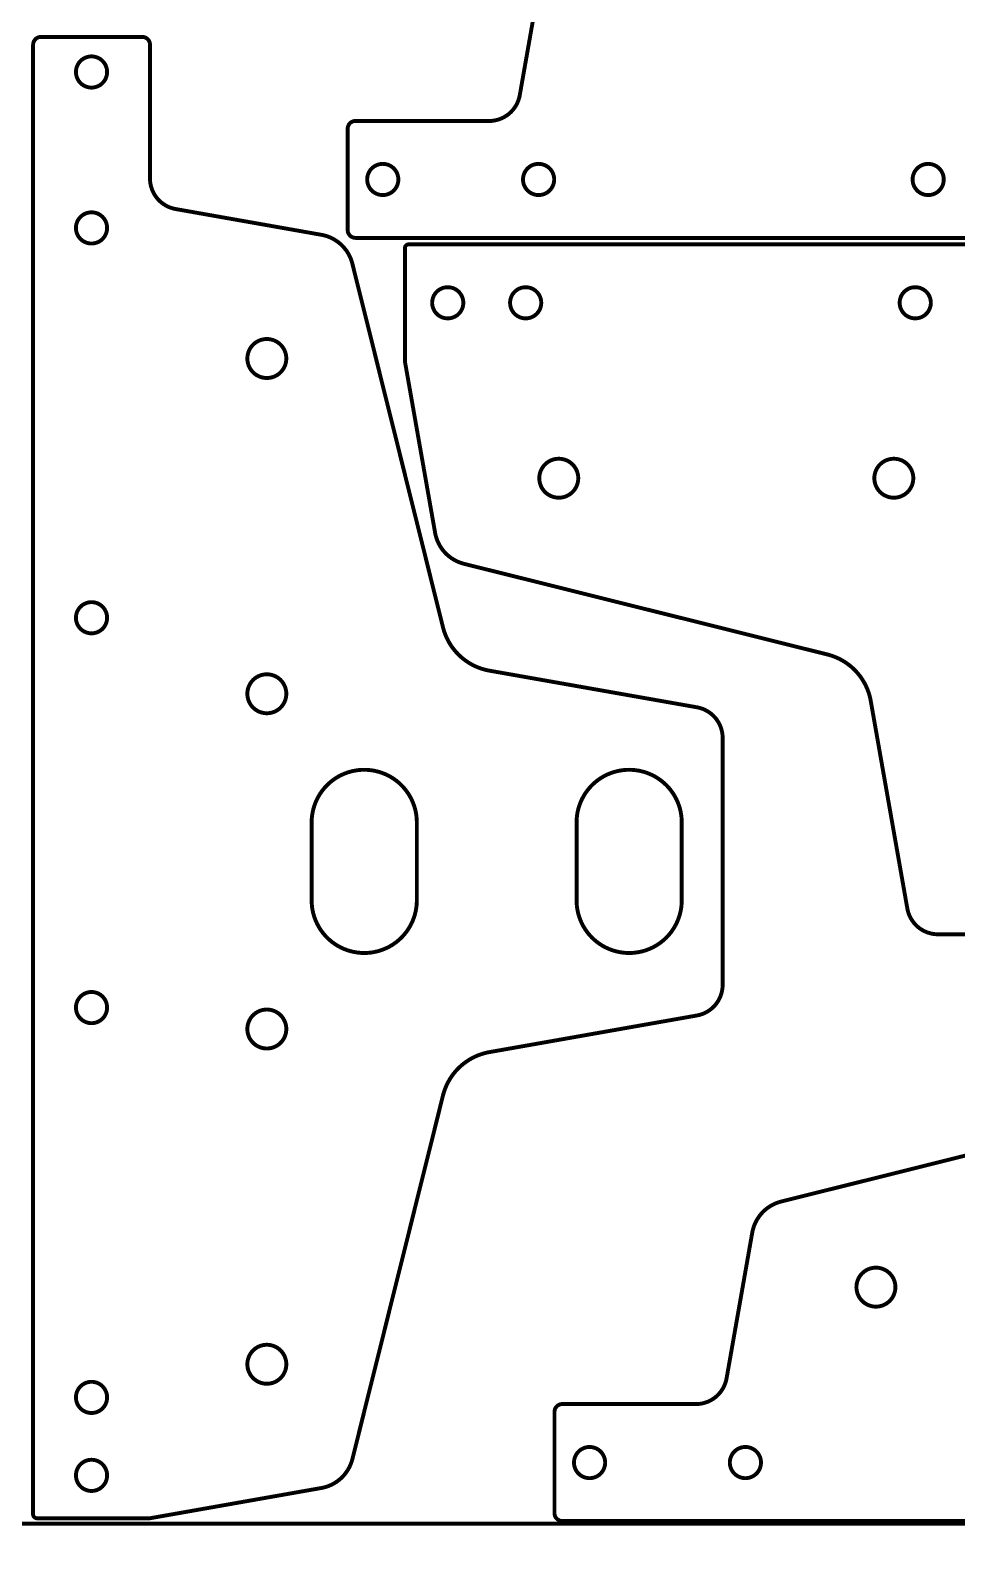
# Model space of a CAD drawing. Extents: x 0 to 1251, y 0 to 2501.
# Drawn here: x 442.6 to 680.4, y 744.2 to 1131.9 of the extents above; entities that cross this region are included whole.
import ezdxf

# ---------------------------------------------------------------- set-up
doc = ezdxf.new("R2010")
doc.units = 0
doc.layers.get('0').update_dxf_attribs({"linetype": 'CONTINUOUS'})

msp = doc.modelspace()

# ---------------------------------------------------------------- linework, layer by layer
at = {"color": 0, "const_width": 1}
for points in [[(526.061, 1078.68), (526.01, 1078.68), (525.857, 1078.69), (525.658, 1078.72), (525.467, 1078.77), (525.283, 1078.83), (525.108, 1078.92), (524.943, 1079.02), (524.79, 1079.13), (524.647, 1079.26), (524.518, 1079.41), (524.404, 1079.56), (524.303, 1079.73), (524.219, 1079.9), (524.151, 1080.08), (524.103, 1080.27), (524.072, 1080.47), (524.063, 1080.63), (524.063, 1080.68), (524.063, 1106.68), (524.063, 1106.73), (524.072, 1106.88), (524.101, 1107.07), (524.149, 1107.26), (524.214, 1107.44), (524.297, 1107.62), (524.399, 1107.79), (524.515, 1107.95), (524.614, 1108.06), (524.649, 1108.09), (524.683, 1108.13), (524.794, 1108.23), (524.953, 1108.34), (525.121, 1108.44), (525.297, 1108.52), (525.481, 1108.59), (525.671, 1108.64), (525.865, 1108.67), (526.014, 1108.68), (526.063, 1108.68), (560.347, 1108.66), (560.522, 1108.66), (561.049, 1108.69), (561.742, 1108.79), (562.421, 1108.94), (563.083, 1109.15), (563.726, 1109.41), (564.343, 1109.73), (564.933, 1110.11), (565.357, 1110.42), (565.49, 1110.53), (565.625, 1110.65), (566.008, 1111.01), (566.481, 1111.52), (566.904, 1112.08), (567.278, 1112.66), (567.599, 1113.28), (567.865, 1113.92), (568.076, 1114.59), (568.197, 1115.1), (568.228, 1115.27), (574.819, 1152.66)], [(896.304, 1152.66), (904.063, 1108.66), (904.063, 1079.66), (904.063, 1079.61), (904.043, 1079.47), (903.986, 1079.28), (903.894, 1079.11), (903.804, 1078.99), (903.769, 1078.95), (903.735, 1078.92), (903.617, 1078.83), (903.444, 1078.74), (903.258, 1078.68), (903.111, 1078.66), (903.063, 1078.66), (526.061, 1078.66)], [(443.322, 1128.23), (443.322, 1128.28), (443.333, 1128.44), (443.364, 1128.63), (443.412, 1128.83), (443.481, 1129.01), (443.564, 1129.18), (443.664, 1129.35), (443.779, 1129.5), (443.908, 1129.65), (444.051, 1129.77), (444.204, 1129.89), (444.369, 1129.99), (444.544, 1130.07), (444.728, 1130.14), (444.919, 1130.19), (445.118, 1130.22), (445.272, 1130.23), (445.322, 1130.23), (471.322, 1130.23), (471.372, 1130.23), (471.521, 1130.22), (471.715, 1130.19), (471.904, 1130.14), (472.089, 1130.08), (472.265, 1130), (472.432, 1129.89), (472.59, 1129.78), (472.703, 1129.68), (472.738, 1129.64), (472.772, 1129.61), (472.869, 1129.5), (472.988, 1129.34), (473.088, 1129.17), (473.171, 1129), (473.236, 1128.81), (473.283, 1128.62), (473.313, 1128.43), (473.322, 1128.28), (473.322, 1128.23), (473.308, 1093.95), (473.308, 1093.77), (473.339, 1093.24), (473.431, 1092.55), (473.582, 1091.87), (473.79, 1091.21), (474.056, 1090.57), (474.376, 1089.95), (474.751, 1089.36), (475.067, 1088.94), (475.179, 1088.8), (475.292, 1088.67), (475.654, 1088.28), (476.169, 1087.81), (476.722, 1087.39), (477.308, 1087.02), (477.925, 1086.69), (478.567, 1086.43), (479.233, 1086.22), (479.747, 1086.1), (479.919, 1086.07), (517.301, 1079.47), (517.479, 1079.44), (518.008, 1079.32), (518.7, 1079.12), (519.374, 1078.87), (520.026, 1078.57), (520.657, 1078.23), (521.261, 1077.84), (521.838, 1077.41), (522.253, 1077.06), (522.385, 1076.94), (522.517, 1076.82), (522.894, 1076.43), (523.365, 1075.88), (523.794, 1075.31), (524.181, 1074.7), (524.522, 1074.07), (524.818, 1073.42), (525.067, 1072.74), (525.224, 1072.22), (525.268, 1072.04), (548.518, 978.793), (548.55, 978.661), (548.658, 978.269), (548.818, 977.751), (548.996, 977.24), (549.192, 976.738), (549.404, 976.242), (549.635, 975.756), (549.883, 975.278), (550.147, 974.81), (550.429, 974.35), (550.726, 973.901), (551.04, 973.464), (551.371, 973.038), (551.715, 972.622), (552.076, 972.219), (552.451, 971.829), (552.743, 971.544), (552.842, 971.451), (552.942, 971.36), (553.246, 971.089), (553.661, 970.742), (554.089, 970.41), (554.526, 970.094), (554.975, 969.796), (555.433, 969.512), (555.901, 969.247), (556.379, 968.999), (556.865, 968.767), (557.358, 968.553), (557.861, 968.357), (558.369, 968.178), (558.885, 968.018), (559.407, 967.876), (559.935, 967.754), (560.333, 967.674), (560.468, 967.65), (613.696, 958.264), (613.868, 958.233), (614.382, 958.113), (615.047, 957.901), (615.69, 957.635), (616.307, 957.314), (616.892, 956.942), (617.444, 956.518), (617.96, 956.046), (618.322, 955.663), (618.435, 955.528), (618.547, 955.394), (618.863, 954.971), (619.238, 954.382), (619.558, 953.764), (619.824, 953.122), (620.033, 952.46), (620.183, 951.781), (620.275, 951.087), (620.307, 950.561), (620.307, 950.386), (620.307, 887.076), (620.307, 886.901), (620.275, 886.375), (620.183, 885.682), (620.033, 885.003), (619.824, 884.34), (619.558, 883.699), (619.238, 883.081), (618.863, 882.492), (618.547, 882.068), (618.435, 881.933), (618.322, 881.8), (617.96, 881.417), (617.444, 880.944), (616.892, 880.521), (616.307, 880.149), (615.69, 879.826), (615.047, 879.561), (614.382, 879.35), (613.868, 879.228), (613.696, 879.197), (560.468, 869.813), (560.333, 869.789), (559.935, 869.708), (559.407, 869.585), (558.885, 869.444), (558.369, 869.283), (557.861, 869.106), (557.358, 868.91), (556.865, 868.696), (556.379, 868.464), (555.901, 868.215), (555.433, 867.95), (554.975, 867.667), (554.526, 867.368), (554.089, 867.053), (553.661, 866.721), (553.246, 866.374), (552.942, 866.103), (552.842, 866.01), (552.743, 865.918), (552.451, 865.633), (552.076, 865.243), (551.715, 864.84), (551.371, 864.425), (551.04, 863.999), (550.726, 863.56), (550.429, 863.111), (550.147, 862.653), (549.883, 862.185), (549.635, 861.707), (549.404, 861.219), (549.192, 860.725), (548.996, 860.222), (548.818, 859.711), (548.658, 859.193), (548.55, 858.8), (548.518, 858.669), (525.268, 765.417), (525.224, 765.242), (525.067, 764.722), (524.818, 764.047), (524.522, 763.392), (524.181, 762.761), (523.794, 762.157), (523.365, 761.581), (522.894, 761.035), (522.517, 760.646), (522.385, 760.524), (522.253, 760.4), (521.838, 760.05), (521.261, 759.618), (520.657, 759.231), (520.026, 758.887), (519.374, 758.59), (518.7, 758.34), (518.008, 758.14), (517.479, 758.019), (517.301, 757.989), (473.307, 750.231), (444.307, 750.231), (444.257, 750.231), (444.11, 750.25), (443.924, 750.307), (443.751, 750.399), (443.633, 750.489), (443.599, 750.524), (443.565, 750.558), (443.475, 750.676), (443.382, 750.849), (443.326, 751.035), (443.307, 751.182), (443.307, 751.231), (443.307, 1128.23)], [(738.896, 900.025), (675.586, 900.025), (675.411, 900.025), (674.885, 900.056), (674.192, 900.147), (673.512, 900.299), (672.85, 900.508), (672.208, 900.774), (671.592, 901.094), (671.001, 901.469), (670.579, 901.785), (670.444, 901.897), (670.31, 902.01), (669.926, 902.372), (669.454, 902.887), (669.032, 903.439), (668.658, 904.025), (668.338, 904.642), (668.071, 905.285), (667.86, 905.95), (667.739, 906.464), (667.708, 906.636), (658.322, 959.864), (658.299, 959.999), (658.218, 960.397), (658.096, 960.925), (657.954, 961.447), (657.794, 961.962), (657.615, 962.471), (657.419, 962.972), (657.206, 963.467), (656.975, 963.953), (656.725, 964.431), (656.46, 964.899), (656.178, 965.357), (655.878, 965.806), (655.563, 966.243), (655.231, 966.671), (654.883, 967.086), (654.614, 967.39), (654.521, 967.49), (654.428, 967.589), (654.143, 967.881), (653.753, 968.256), (653.35, 968.617), (652.935, 968.961), (652.508, 969.292), (652.071, 969.606), (651.622, 969.903), (651.164, 970.185), (650.694, 970.449), (650.217, 970.697), (649.731, 970.928), (649.235, 971.14), (648.732, 971.336), (648.221, 971.514), (647.704, 971.674), (647.311, 971.782), (647.179, 971.814), (553.928, 995.064), (553.753, 995.108), (553.233, 995.264), (552.557, 995.514), (551.903, 995.81), (551.271, 996.151), (550.667, 996.538), (550.09, 996.967), (549.546, 997.436), (549.157, 997.815), (549.033, 997.947), (548.91, 998.079), (548.56, 998.493), (548.128, 999.071), (547.74, 999.675), (547.397, 1000.31), (547.1, 1000.96), (546.851, 1001.63), (546.65, 1002.32), (546.531, 1002.85), (546.499, 1003.03), (538.742, 1047.02), (538.742, 1076.02), (538.742, 1076.07), (538.761, 1076.22), (538.818, 1076.41), (538.91, 1076.58), (539, 1076.7), (539.035, 1076.73), (539.069, 1076.77), (539.186, 1076.86), (539.358, 1076.95), (539.546, 1077.01), (539.692, 1077.02), (539.742, 1077.02), (916.742, 1077.02)], [(728.585, 854.724), (635.333, 831.474), (635.158, 831.431), (634.639, 831.274), (633.963, 831.025), (633.308, 830.729), (632.678, 830.387), (632.072, 830.001), (631.496, 829.572), (630.951, 829.101), (630.563, 828.722), (630.439, 828.59), (630.315, 828.458), (629.965, 828.044), (629.535, 827.468), (629.146, 826.863), (628.803, 826.233), (628.507, 825.579), (628.257, 824.906), (628.056, 824.214), (627.936, 823.685), (627.904, 823.507), (621.314, 786.126), (621.283, 785.953), (621.161, 785.44), (620.95, 784.774), (620.683, 784.131), (620.363, 783.514), (619.989, 782.928), (619.565, 782.376), (619.094, 781.861), (618.71, 781.499), (618.576, 781.386), (618.442, 781.272), (618.018, 780.958), (617.428, 780.583), (616.811, 780.262), (616.168, 779.997), (615.506, 779.787), (614.826, 779.637), (614.133, 779.546), (613.607, 779.515), (613.432, 779.515), (579.149, 779.529), (579.099, 779.529), (578.95, 779.519), (578.756, 779.49), (578.567, 779.443), (578.382, 779.376), (578.206, 779.293), (578.037, 779.193), (577.881, 779.076), (577.768, 778.978), (577.733, 778.943), (577.699, 778.908), (577.6, 778.797), (577.483, 778.639), (577.383, 778.471), (577.3, 778.294), (577.233, 778.111), (577.186, 777.921), (577.157, 777.726), (577.147, 777.578), (577.147, 777.529), (577.147, 751.529), (577.147, 751.478), (577.157, 751.325), (577.188, 751.126), (577.238, 750.935), (577.304, 750.75), (577.389, 750.576), (577.489, 750.411), (577.604, 750.257), (577.732, 750.115), (577.875, 749.986), (578.029, 749.871), (578.193, 749.771), (578.368, 749.686), (578.551, 749.619), (578.743, 749.569), (578.942, 749.539), (579.096, 749.529), (579.146, 749.529)], [(314.651, 718.829), (314.651, 747.829), (314.651, 747.879), (314.669, 748.026), (314.726, 748.213), (314.818, 748.385), (314.908, 748.503), (314.943, 748.537), (314.978, 748.572), (315.096, 748.662), (315.268, 748.754), (315.454, 748.81), (315.601, 748.829), (315.651, 748.829), (692.651, 748.829)], [(956.147, 749.512), (579.146, 749.512)]]:
    msp.add_lwpolyline(points, dxfattribs=at)
for points in [[(462.307, 1121.23), (462.307, 1121.13), (462.286, 1120.82), (462.225, 1120.43), (462.126, 1120.04), (461.992, 1119.67), (461.824, 1119.32), (461.624, 1118.99), (461.393, 1118.69), (461.135, 1118.4), (460.851, 1118.14), (460.543, 1117.91), (460.213, 1117.71), (459.864, 1117.55), (459.496, 1117.41), (459.113, 1117.31), (458.715, 1117.25), (458.408, 1117.23), (458.307, 1117.23), (458.204, 1117.23), (457.897, 1117.25), (457.5, 1117.31), (457.117, 1117.41), (456.75, 1117.55), (456.4, 1117.71), (456.069, 1117.91), (455.762, 1118.14), (455.478, 1118.4), (455.219, 1118.69), (454.989, 1118.99), (454.789, 1119.32), (454.621, 1119.67), (454.486, 1120.04), (454.388, 1120.43), (454.326, 1120.82), (454.307, 1121.13), (454.307, 1121.23), (454.307, 1121.33), (454.326, 1121.64), (454.388, 1122.04), (454.486, 1122.42), (454.621, 1122.79), (454.789, 1123.14), (454.989, 1123.47), (455.219, 1123.77), (455.478, 1124.06), (455.762, 1124.32), (456.069, 1124.55), (456.4, 1124.75), (456.75, 1124.92), (457.117, 1125.05), (457.5, 1125.15), (457.897, 1125.21), (458.204, 1125.23), (458.307, 1125.23), (458.408, 1125.23), (458.715, 1125.21), (459.113, 1125.15), (459.496, 1125.05), (459.864, 1124.92), (460.213, 1124.75), (460.543, 1124.55), (460.851, 1124.32), (461.135, 1124.06), (461.393, 1123.77), (461.624, 1123.47), (461.824, 1123.14), (461.992, 1122.79), (462.126, 1122.42), (462.225, 1122.04), (462.286, 1121.64), (462.307, 1121.33), (462.307, 1121.23)], [(537.063, 1093.66), (537.063, 1093.56), (537.042, 1093.25), (536.981, 1092.86), (536.882, 1092.47), (536.747, 1092.1), (536.579, 1091.75), (536.379, 1091.43), (536.149, 1091.12), (535.89, 1090.83), (535.607, 1090.57), (535.299, 1090.34), (534.969, 1090.14), (534.619, 1089.98), (534.251, 1089.84), (533.868, 1089.74), (533.471, 1089.68), (533.164, 1089.66), (533.063, 1089.66), (532.96, 1089.66), (532.653, 1089.68), (532.256, 1089.74), (531.872, 1089.84), (531.506, 1089.98), (531.156, 1090.14), (530.826, 1090.34), (530.518, 1090.57), (530.233, 1090.83), (529.975, 1091.12), (529.746, 1091.43), (529.544, 1091.75), (529.376, 1092.1), (529.242, 1092.47), (529.143, 1092.86), (529.083, 1093.25), (529.063, 1093.56), (529.063, 1093.66), (529.063, 1093.76), (529.083, 1094.07), (529.143, 1094.47), (529.242, 1094.85), (529.376, 1095.22), (529.544, 1095.57), (529.746, 1095.9), (529.975, 1096.21), (530.233, 1096.49), (530.518, 1096.75), (530.826, 1096.98), (531.156, 1097.18), (531.506, 1097.35), (531.872, 1097.48), (532.256, 1097.58), (532.653, 1097.64), (532.96, 1097.66), (533.063, 1097.66), (533.164, 1097.66), (533.471, 1097.64), (533.868, 1097.58), (534.251, 1097.48), (534.619, 1097.35), (534.969, 1097.18), (535.299, 1096.98), (535.607, 1096.75), (535.89, 1096.49), (536.149, 1096.21), (536.379, 1095.9), (536.579, 1095.57), (536.747, 1095.22), (536.882, 1094.85), (536.981, 1094.47), (537.042, 1094.07), (537.063, 1093.76), (537.063, 1093.66)], [(577.063, 1093.66), (577.063, 1093.56), (577.042, 1093.25), (576.981, 1092.86), (576.882, 1092.47), (576.747, 1092.1), (576.579, 1091.75), (576.379, 1091.43), (576.149, 1091.12), (575.89, 1090.83), (575.607, 1090.57), (575.299, 1090.34), (574.969, 1090.14), (574.619, 1089.98), (574.251, 1089.84), (573.868, 1089.74), (573.471, 1089.68), (573.164, 1089.66), (573.063, 1089.66), (572.96, 1089.66), (572.653, 1089.68), (572.256, 1089.74), (571.872, 1089.84), (571.506, 1089.98), (571.156, 1090.14), (570.826, 1090.34), (570.518, 1090.57), (570.233, 1090.83), (569.975, 1091.12), (569.746, 1091.43), (569.544, 1091.75), (569.376, 1092.1), (569.242, 1092.47), (569.143, 1092.86), (569.083, 1093.25), (569.063, 1093.56), (569.063, 1093.66), (569.063, 1093.76), (569.083, 1094.07), (569.143, 1094.47), (569.242, 1094.85), (569.376, 1095.22), (569.544, 1095.57), (569.746, 1095.9), (569.975, 1096.21), (570.233, 1096.49), (570.518, 1096.75), (570.826, 1096.98), (571.156, 1097.18), (571.506, 1097.35), (571.872, 1097.48), (572.256, 1097.58), (572.653, 1097.64), (572.96, 1097.66), (573.063, 1097.66), (573.164, 1097.66), (573.471, 1097.64), (573.868, 1097.58), (574.251, 1097.48), (574.619, 1097.35), (574.969, 1097.18), (575.299, 1096.98), (575.607, 1096.75), (575.89, 1096.49), (576.149, 1096.21), (576.379, 1095.9), (576.579, 1095.57), (576.747, 1095.22), (576.882, 1094.85), (576.981, 1094.47), (577.042, 1094.07), (577.063, 1093.76), (577.063, 1093.66)], [(677.063, 1093.66), (677.063, 1093.56), (677.042, 1093.25), (676.981, 1092.86), (676.882, 1092.47), (676.747, 1092.1), (676.579, 1091.75), (676.379, 1091.43), (676.149, 1091.12), (675.89, 1090.83), (675.607, 1090.57), (675.299, 1090.34), (674.969, 1090.14), (674.619, 1089.98), (674.251, 1089.84), (673.868, 1089.74), (673.471, 1089.68), (673.164, 1089.66), (673.063, 1089.66), (672.96, 1089.66), (672.653, 1089.68), (672.256, 1089.74), (671.872, 1089.84), (671.506, 1089.98), (671.156, 1090.14), (670.826, 1090.34), (670.518, 1090.57), (670.233, 1090.83), (669.975, 1091.12), (669.746, 1091.43), (669.544, 1091.75), (669.376, 1092.1), (669.242, 1092.47), (669.143, 1092.86), (669.083, 1093.25), (669.063, 1093.56), (669.063, 1093.66), (669.063, 1093.76), (669.083, 1094.07), (669.143, 1094.47), (669.242, 1094.85), (669.376, 1095.22), (669.544, 1095.57), (669.746, 1095.9), (669.975, 1096.21), (670.233, 1096.49), (670.518, 1096.75), (670.826, 1096.98), (671.156, 1097.18), (671.506, 1097.35), (671.872, 1097.48), (672.256, 1097.58), (672.653, 1097.64), (672.96, 1097.66), (673.063, 1097.66), (673.164, 1097.66), (673.471, 1097.64), (673.868, 1097.58), (674.251, 1097.48), (674.619, 1097.35), (674.969, 1097.18), (675.299, 1096.98), (675.607, 1096.75), (675.89, 1096.49), (676.149, 1096.21), (676.379, 1095.9), (676.579, 1095.57), (676.747, 1095.22), (676.882, 1094.85), (676.981, 1094.47), (677.042, 1094.07), (677.063, 1093.76), (677.063, 1093.66)], [(462.307, 1081.23), (462.307, 1081.13), (462.286, 1080.82), (462.225, 1080.43), (462.126, 1080.04), (461.992, 1079.67), (461.824, 1079.32), (461.624, 1078.99), (461.393, 1078.69), (461.135, 1078.4), (460.851, 1078.14), (460.543, 1077.91), (460.213, 1077.71), (459.864, 1077.55), (459.496, 1077.41), (459.113, 1077.31), (458.715, 1077.25), (458.408, 1077.23), (458.307, 1077.23), (458.204, 1077.23), (457.897, 1077.25), (457.5, 1077.31), (457.117, 1077.41), (456.75, 1077.55), (456.4, 1077.71), (456.069, 1077.91), (455.762, 1078.14), (455.478, 1078.4), (455.219, 1078.69), (454.989, 1078.99), (454.789, 1079.32), (454.621, 1079.67), (454.486, 1080.04), (454.388, 1080.43), (454.326, 1080.82), (454.307, 1081.13), (454.307, 1081.23), (454.307, 1081.33), (454.326, 1081.64), (454.388, 1082.04), (454.486, 1082.42), (454.621, 1082.79), (454.789, 1083.14), (454.989, 1083.47), (455.219, 1083.77), (455.478, 1084.06), (455.762, 1084.32), (456.069, 1084.55), (456.4, 1084.75), (456.75, 1084.92), (457.117, 1085.05), (457.5, 1085.15), (457.897, 1085.21), (458.204, 1085.23), (458.307, 1085.23), (458.408, 1085.23), (458.715, 1085.21), (459.113, 1085.15), (459.496, 1085.05), (459.864, 1084.92), (460.213, 1084.75), (460.543, 1084.55), (460.851, 1084.32), (461.135, 1084.06), (461.393, 1083.77), (461.624, 1083.47), (461.824, 1083.14), (461.992, 1082.79), (462.126, 1082.42), (462.225, 1082.04), (462.286, 1081.64), (462.307, 1081.33), (462.307, 1081.23)], [(553.742, 1062.02), (553.742, 1061.92), (553.721, 1061.62), (553.66, 1061.22), (553.561, 1060.84), (553.426, 1060.47), (553.258, 1060.12), (553.058, 1059.79), (552.828, 1059.48), (552.569, 1059.2), (552.286, 1058.94), (551.978, 1058.71), (551.649, 1058.51), (551.299, 1058.34), (550.931, 1058.21), (550.547, 1058.11), (550.15, 1058.05), (549.843, 1058.02), (549.742, 1058.02), (549.639, 1058.02), (549.332, 1058.05), (548.935, 1058.11), (548.551, 1058.21), (548.185, 1058.34), (547.835, 1058.51), (547.506, 1058.71), (547.197, 1058.94), (546.912, 1059.2), (546.654, 1059.48), (546.425, 1059.79), (546.224, 1060.12), (546.056, 1060.47), (545.921, 1060.84), (545.822, 1061.22), (545.762, 1061.62), (545.742, 1061.92), (545.742, 1062.02), (545.742, 1062.13), (545.762, 1062.43), (545.822, 1062.83), (545.921, 1063.22), (546.056, 1063.58), (546.224, 1063.93), (546.425, 1064.26), (546.654, 1064.57), (546.912, 1064.85), (547.197, 1065.11), (547.506, 1065.34), (547.835, 1065.54), (548.185, 1065.71), (548.551, 1065.85), (548.935, 1065.94), (549.332, 1066), (549.639, 1066.02), (549.742, 1066.02), (549.843, 1066.02), (550.15, 1066), (550.547, 1065.94), (550.931, 1065.85), (551.299, 1065.71), (551.649, 1065.54), (551.978, 1065.34), (552.286, 1065.11), (552.569, 1064.85), (552.828, 1064.57), (553.058, 1064.26), (553.258, 1063.93), (553.426, 1063.58), (553.561, 1063.22), (553.66, 1062.83), (553.721, 1062.43), (553.742, 1062.13), (553.742, 1062.02)], [(573.742, 1062.02), (573.742, 1061.92), (573.721, 1061.62), (573.66, 1061.22), (573.561, 1060.84), (573.426, 1060.47), (573.258, 1060.12), (573.058, 1059.79), (572.828, 1059.48), (572.569, 1059.2), (572.286, 1058.94), (571.978, 1058.71), (571.649, 1058.51), (571.299, 1058.34), (570.931, 1058.21), (570.547, 1058.11), (570.15, 1058.05), (569.843, 1058.02), (569.742, 1058.02), (569.639, 1058.02), (569.332, 1058.05), (568.935, 1058.11), (568.551, 1058.21), (568.185, 1058.34), (567.835, 1058.51), (567.506, 1058.71), (567.197, 1058.94), (566.912, 1059.2), (566.654, 1059.48), (566.425, 1059.79), (566.224, 1060.12), (566.056, 1060.47), (565.921, 1060.84), (565.822, 1061.22), (565.762, 1061.62), (565.742, 1061.92), (565.742, 1062.02), (565.742, 1062.13), (565.762, 1062.43), (565.822, 1062.83), (565.921, 1063.22), (566.056, 1063.58), (566.224, 1063.93), (566.425, 1064.26), (566.654, 1064.57), (566.912, 1064.85), (567.197, 1065.11), (567.506, 1065.34), (567.835, 1065.54), (568.185, 1065.71), (568.551, 1065.85), (568.935, 1065.94), (569.332, 1066), (569.639, 1066.02), (569.742, 1066.02), (569.843, 1066.02), (570.15, 1066), (570.547, 1065.94), (570.931, 1065.85), (571.299, 1065.71), (571.649, 1065.54), (571.978, 1065.34), (572.286, 1065.11), (572.569, 1064.85), (572.828, 1064.57), (573.058, 1064.26), (573.258, 1063.93), (573.426, 1063.58), (573.561, 1063.22), (573.66, 1062.83), (573.721, 1062.43), (573.742, 1062.13), (573.742, 1062.02)], [(673.742, 1062.02), (673.742, 1061.92), (673.721, 1061.62), (673.66, 1061.22), (673.561, 1060.84), (673.426, 1060.47), (673.258, 1060.12), (673.058, 1059.79), (672.828, 1059.48), (672.569, 1059.2), (672.286, 1058.94), (671.978, 1058.71), (671.649, 1058.51), (671.299, 1058.34), (670.931, 1058.21), (670.547, 1058.11), (670.15, 1058.05), (669.843, 1058.02), (669.742, 1058.02), (669.639, 1058.02), (669.332, 1058.05), (668.935, 1058.11), (668.551, 1058.21), (668.185, 1058.34), (667.835, 1058.51), (667.506, 1058.71), (667.197, 1058.94), (666.912, 1059.2), (666.654, 1059.48), (666.425, 1059.79), (666.224, 1060.12), (666.056, 1060.47), (665.921, 1060.84), (665.822, 1061.22), (665.762, 1061.62), (665.742, 1061.92), (665.742, 1062.02), (665.742, 1062.13), (665.762, 1062.43), (665.822, 1062.83), (665.921, 1063.22), (666.056, 1063.58), (666.224, 1063.93), (666.425, 1064.26), (666.654, 1064.57), (666.912, 1064.85), (667.197, 1065.11), (667.506, 1065.34), (667.835, 1065.54), (668.185, 1065.71), (668.551, 1065.85), (668.935, 1065.94), (669.332, 1066), (669.639, 1066.02), (669.742, 1066.02), (669.843, 1066.02), (670.15, 1066), (670.547, 1065.94), (670.931, 1065.85), (671.299, 1065.71), (671.649, 1065.54), (671.978, 1065.34), (672.286, 1065.11), (672.569, 1064.85), (672.828, 1064.57), (673.058, 1064.26), (673.258, 1063.93), (673.426, 1063.58), (673.561, 1063.22), (673.66, 1062.83), (673.721, 1062.43), (673.742, 1062.13), (673.742, 1062.02)], [(508.307, 1047.73), (508.307, 1047.6), (508.281, 1047.22), (508.204, 1046.72), (508.082, 1046.24), (507.914, 1045.78), (507.703, 1045.35), (507.453, 1044.94), (507.165, 1044.55), (506.842, 1044.2), (506.488, 1043.87), (506.101, 1043.58), (505.69, 1043.33), (505.253, 1043.12), (504.793, 1042.96), (504.314, 1042.83), (503.818, 1042.76), (503.435, 1042.73), (503.307, 1042.73), (503.179, 1042.73), (502.796, 1042.76), (502.299, 1042.83), (501.819, 1042.96), (501.36, 1043.12), (500.924, 1043.33), (500.511, 1043.58), (500.126, 1043.87), (499.771, 1044.2), (499.449, 1044.55), (499.16, 1044.94), (498.91, 1045.35), (498.7, 1045.78), (498.531, 1046.24), (498.408, 1046.72), (498.332, 1047.22), (498.307, 1047.6), (498.307, 1047.73), (498.307, 1047.86), (498.332, 1048.24), (498.408, 1048.74), (498.531, 1049.22), (498.7, 1049.68), (498.91, 1050.11), (499.16, 1050.53), (499.449, 1050.91), (499.771, 1051.27), (500.126, 1051.59), (500.511, 1051.88), (500.924, 1052.13), (501.36, 1052.34), (501.819, 1052.51), (502.299, 1052.63), (502.796, 1052.71), (503.179, 1052.73), (503.307, 1052.73), (503.435, 1052.73), (503.818, 1052.71), (504.314, 1052.63), (504.793, 1052.51), (505.253, 1052.34), (505.69, 1052.13), (506.101, 1051.88), (506.488, 1051.59), (506.842, 1051.27), (507.165, 1050.91), (507.453, 1050.53), (507.703, 1050.11), (507.914, 1049.68), (508.082, 1049.22), (508.204, 1048.74), (508.281, 1048.24), (508.307, 1047.86), (508.307, 1047.73)], [(583.242, 1017.02), (583.242, 1016.9), (583.215, 1016.51), (583.14, 1016.02), (583.017, 1015.54), (582.849, 1015.08), (582.637, 1014.64), (582.387, 1014.23), (582.1, 1013.84), (581.776, 1013.49), (581.422, 1013.17), (581.037, 1012.88), (580.625, 1012.63), (580.188, 1012.42), (579.728, 1012.25), (579.249, 1012.13), (578.753, 1012.05), (578.369, 1012.02), (578.242, 1012.02), (578.114, 1012.02), (577.731, 1012.05), (577.233, 1012.13), (576.754, 1012.25), (576.296, 1012.42), (575.858, 1012.63), (575.446, 1012.88), (575.061, 1013.17), (574.706, 1013.49), (574.383, 1013.84), (574.096, 1014.23), (573.844, 1014.64), (573.635, 1015.08), (573.467, 1015.54), (573.343, 1016.02), (573.267, 1016.51), (573.242, 1016.9), (573.242, 1017.02), (573.242, 1017.15), (573.267, 1017.54), (573.343, 1018.03), (573.467, 1018.51), (573.635, 1018.97), (573.844, 1019.41), (574.096, 1019.82), (574.383, 1020.21), (574.706, 1020.56), (575.061, 1020.88), (575.446, 1021.17), (575.858, 1021.42), (576.296, 1021.63), (576.754, 1021.8), (577.233, 1021.92), (577.731, 1022), (578.114, 1022.02), (578.242, 1022.02), (578.369, 1022.02), (578.753, 1022), (579.249, 1021.92), (579.728, 1021.8), (580.188, 1021.63), (580.625, 1021.42), (581.037, 1021.17), (581.422, 1020.88), (581.776, 1020.56), (582.1, 1020.21), (582.387, 1019.82), (582.637, 1019.41), (582.849, 1018.97), (583.017, 1018.51), (583.14, 1018.03), (583.215, 1017.54), (583.242, 1017.15), (583.242, 1017.02)], [(669.242, 1017.02), (669.242, 1016.9), (669.215, 1016.51), (669.14, 1016.02), (669.017, 1015.54), (668.849, 1015.08), (668.637, 1014.64), (668.387, 1014.23), (668.1, 1013.84), (667.776, 1013.49), (667.422, 1013.17), (667.037, 1012.88), (666.625, 1012.63), (666.188, 1012.42), (665.728, 1012.25), (665.249, 1012.13), (664.753, 1012.05), (664.369, 1012.02), (664.242, 1012.02), (664.114, 1012.02), (663.731, 1012.05), (663.233, 1012.13), (662.754, 1012.25), (662.296, 1012.42), (661.858, 1012.63), (661.446, 1012.88), (661.061, 1013.17), (660.706, 1013.49), (660.383, 1013.84), (660.096, 1014.23), (659.844, 1014.64), (659.635, 1015.08), (659.467, 1015.54), (659.343, 1016.02), (659.267, 1016.51), (659.242, 1016.9), (659.242, 1017.02), (659.242, 1017.15), (659.267, 1017.54), (659.343, 1018.03), (659.467, 1018.51), (659.635, 1018.97), (659.844, 1019.41), (660.096, 1019.82), (660.383, 1020.21), (660.706, 1020.56), (661.061, 1020.88), (661.446, 1021.17), (661.858, 1021.42), (662.296, 1021.63), (662.754, 1021.8), (663.233, 1021.92), (663.731, 1022), (664.114, 1022.02), (664.242, 1022.02), (664.369, 1022.02), (664.753, 1022), (665.249, 1021.92), (665.728, 1021.8), (666.188, 1021.63), (666.625, 1021.42), (667.037, 1021.17), (667.422, 1020.88), (667.776, 1020.56), (668.1, 1020.21), (668.387, 1019.82), (668.637, 1019.41), (668.849, 1018.97), (669.017, 1018.51), (669.14, 1018.03), (669.215, 1017.54), (669.242, 1017.15), (669.242, 1017.02)], [(462.307, 981.231), (462.307, 981.129), (462.286, 980.822), (462.225, 980.425), (462.126, 980.042), (461.992, 979.674), (461.824, 979.325), (461.624, 978.994), (461.393, 978.686), (461.135, 978.403), (460.851, 978.144), (460.543, 977.914), (460.213, 977.714), (459.864, 977.546), (459.496, 977.411), (459.113, 977.313), (458.715, 977.251), (458.408, 977.231), (458.307, 977.231), (458.204, 977.231), (457.897, 977.251), (457.5, 977.313), (457.117, 977.411), (456.75, 977.546), (456.4, 977.714), (456.069, 977.914), (455.762, 978.144), (455.478, 978.403), (455.219, 978.686), (454.989, 978.994), (454.789, 979.325), (454.621, 979.674), (454.486, 980.042), (454.388, 980.425), (454.326, 980.822), (454.307, 981.129), (454.307, 981.231), (454.307, 981.333), (454.326, 981.64), (454.388, 982.038), (454.486, 982.421), (454.621, 982.788), (454.789, 983.137), (454.989, 983.468), (455.219, 983.775), (455.478, 984.06), (455.762, 984.318), (456.069, 984.549), (456.4, 984.749), (456.75, 984.917), (457.117, 985.051), (457.5, 985.15), (457.897, 985.21), (458.204, 985.231), (458.307, 985.231), (458.408, 985.231), (458.715, 985.21), (459.113, 985.15), (459.496, 985.051), (459.864, 984.917), (460.213, 984.749), (460.543, 984.549), (460.851, 984.318), (461.135, 984.06), (461.393, 983.775), (461.624, 983.468), (461.824, 983.137), (461.992, 982.788), (462.126, 982.421), (462.225, 982.038), (462.286, 981.64), (462.307, 981.333), (462.307, 981.231)], [(508.307, 961.731), (508.307, 961.603), (508.281, 961.219), (508.204, 960.724), (508.082, 960.244), (507.914, 959.785), (507.703, 959.347), (507.453, 958.936), (507.165, 958.55), (506.842, 958.196), (506.488, 957.872), (506.101, 957.585), (505.69, 957.335), (505.253, 957.124), (504.793, 956.956), (504.314, 956.833), (503.818, 956.757), (503.435, 956.731), (503.307, 956.731), (503.179, 956.731), (502.796, 956.757), (502.299, 956.833), (501.819, 956.956), (501.36, 957.124), (500.924, 957.335), (500.511, 957.585), (500.126, 957.872), (499.771, 958.196), (499.449, 958.55), (499.16, 958.936), (498.91, 959.347), (498.7, 959.785), (498.531, 960.244), (498.408, 960.724), (498.332, 961.219), (498.307, 961.603), (498.307, 961.731), (498.307, 961.858), (498.332, 962.242), (498.408, 962.739), (498.531, 963.218), (498.7, 963.678), (498.91, 964.114), (499.16, 964.526), (499.449, 964.911), (499.771, 965.267), (500.126, 965.589), (500.511, 965.878), (500.924, 966.128), (501.36, 966.337), (501.819, 966.507), (502.299, 966.629), (502.796, 966.706), (503.179, 966.731), (503.307, 966.731), (503.435, 966.731), (503.818, 966.706), (504.314, 966.629), (504.793, 966.507), (505.253, 966.337), (505.69, 966.128), (506.101, 965.878), (506.488, 965.589), (506.842, 965.267), (507.165, 964.911), (507.453, 964.526), (507.703, 964.114), (507.914, 963.678), (508.082, 963.218), (508.204, 962.739), (508.281, 962.242), (508.307, 961.858), (508.307, 961.731)], [(514.807, 908.731), (514.807, 908.506), (514.836, 907.832), (514.925, 906.943), (515.071, 906.068), (515.274, 905.208), (515.531, 904.368), (515.84, 903.549), (516.203, 902.751), (516.615, 901.981), (517.076, 901.239), (517.585, 900.526), (518.14, 899.849), (518.739, 899.206), (519.382, 898.601), (520.067, 898.036), (520.792, 897.515), (521.361, 897.153), (521.557, 897.04), (521.751, 896.928), (522.35, 896.615), (523.164, 896.249), (523.996, 895.938), (524.84, 895.683), (525.697, 895.486), (526.563, 895.344), (527.433, 895.26), (528.307, 895.231), (529.181, 895.26), (530.05, 895.344), (530.915, 895.486), (531.772, 895.683), (532.618, 895.938), (533.449, 896.249), (534.262, 896.615), (534.861, 896.928), (535.057, 897.04), (535.251, 897.153), (535.821, 897.515), (536.546, 898.036), (537.231, 898.601), (537.874, 899.206), (538.472, 899.849), (539.028, 900.526), (539.536, 901.239), (539.997, 901.981), (540.41, 902.751), (540.772, 903.549), (541.082, 904.368), (541.339, 905.208), (541.542, 906.068), (541.688, 906.943), (541.776, 907.832), (541.807, 908.506), (541.807, 908.731), (541.807, 928.731), (541.807, 928.956), (541.776, 929.631), (541.688, 930.519), (541.542, 931.394), (541.339, 932.254), (541.082, 933.094), (540.772, 933.914), (540.41, 934.71), (539.997, 935.481), (539.536, 936.224), (539.028, 936.935), (538.472, 937.614), (537.874, 938.257), (537.231, 938.861), (536.546, 939.425), (535.821, 939.947), (535.251, 940.31), (535.057, 940.422), (534.861, 940.535), (534.262, 940.846), (533.449, 941.214), (532.618, 941.525), (531.772, 941.779), (530.915, 941.976), (530.05, 942.118), (529.181, 942.203), (528.307, 942.231), (527.433, 942.203), (526.563, 942.118), (525.697, 941.976), (524.84, 941.779), (523.996, 941.525), (523.164, 941.214), (522.35, 940.846), (521.751, 940.535), (521.557, 940.422), (521.361, 940.31), (520.792, 939.947), (520.067, 939.425), (519.382, 938.861), (518.739, 938.257), (518.14, 937.614), (517.585, 936.935), (517.076, 936.224), (516.615, 935.481), (516.203, 934.71), (515.84, 933.914), (515.531, 933.094), (515.274, 932.254), (515.071, 931.394), (514.925, 930.519), (514.836, 929.631), (514.807, 928.956), (514.807, 928.731), (514.807, 908.731)], [(609.807, 908.731), (609.807, 908.506), (609.776, 907.832), (609.688, 906.943), (609.542, 906.068), (609.339, 905.208), (609.082, 904.368), (608.772, 903.549), (608.41, 902.751), (607.997, 901.981), (607.536, 901.239), (607.028, 900.526), (606.472, 899.849), (605.874, 899.206), (605.231, 898.601), (604.546, 898.036), (603.821, 897.515), (603.251, 897.153), (603.057, 897.04), (602.861, 896.928), (602.262, 896.615), (601.449, 896.249), (600.618, 895.938), (599.772, 895.683), (598.915, 895.486), (598.05, 895.344), (597.181, 895.26), (596.307, 895.231), (595.433, 895.26), (594.563, 895.344), (593.697, 895.486), (592.84, 895.683), (591.996, 895.938), (591.164, 896.249), (590.35, 896.615), (589.751, 896.928), (589.557, 897.04), (589.361, 897.153), (588.792, 897.515), (588.067, 898.036), (587.382, 898.601), (586.739, 899.206), (586.14, 899.849), (585.585, 900.526), (585.076, 901.239), (584.615, 901.981), (584.203, 902.751), (583.84, 903.549), (583.531, 904.368), (583.274, 905.208), (583.071, 906.068), (582.925, 906.943), (582.836, 907.832), (582.807, 908.506), (582.807, 908.731), (582.807, 928.731), (582.807, 928.956), (582.836, 929.631), (582.925, 930.519), (583.071, 931.394), (583.274, 932.254), (583.531, 933.094), (583.84, 933.914), (584.203, 934.71), (584.615, 935.481), (585.076, 936.224), (585.585, 936.935), (586.14, 937.614), (586.739, 938.257), (587.382, 938.861), (588.067, 939.425), (588.792, 939.947), (589.361, 940.31), (589.557, 940.422), (589.751, 940.535), (590.35, 940.846), (591.164, 941.214), (591.996, 941.525), (592.84, 941.779), (593.697, 941.976), (594.563, 942.118), (595.433, 942.203), (596.307, 942.231), (597.181, 942.203), (598.05, 942.118), (598.915, 941.976), (599.772, 941.779), (600.618, 941.525), (601.449, 941.214), (602.262, 940.846), (602.861, 940.535), (603.057, 940.422), (603.251, 940.31), (603.821, 939.947), (604.546, 939.425), (605.231, 938.861), (605.874, 938.257), (606.472, 937.614), (607.028, 936.935), (607.536, 936.224), (607.997, 935.481), (608.41, 934.71), (608.772, 933.914), (609.082, 933.094), (609.339, 932.254), (609.542, 931.394), (609.688, 930.519), (609.776, 929.631), (609.807, 928.956), (609.807, 928.731), (609.807, 908.731)], [(462.307, 881.231), (462.307, 881.129), (462.286, 880.822), (462.225, 880.425), (462.126, 880.042), (461.992, 879.674), (461.824, 879.325), (461.624, 878.994), (461.393, 878.686), (461.135, 878.403), (460.851, 878.144), (460.543, 877.914), (460.213, 877.714), (459.864, 877.546), (459.496, 877.411), (459.113, 877.313), (458.715, 877.251), (458.408, 877.231), (458.307, 877.231), (458.204, 877.231), (457.897, 877.251), (457.5, 877.313), (457.117, 877.411), (456.75, 877.546), (456.4, 877.714), (456.069, 877.914), (455.762, 878.144), (455.478, 878.403), (455.219, 878.686), (454.989, 878.994), (454.789, 879.325), (454.621, 879.674), (454.486, 880.042), (454.388, 880.425), (454.326, 880.822), (454.307, 881.129), (454.307, 881.231), (454.307, 881.333), (454.326, 881.64), (454.388, 882.037), (454.486, 882.421), (454.621, 882.787), (454.789, 883.137), (454.989, 883.468), (455.219, 883.775), (455.478, 884.06), (455.762, 884.318), (456.069, 884.549), (456.4, 884.749), (456.75, 884.917), (457.117, 885.051), (457.5, 885.15), (457.897, 885.21), (458.204, 885.231), (458.307, 885.231), (458.408, 885.231), (458.715, 885.21), (459.113, 885.15), (459.496, 885.051), (459.864, 884.917), (460.213, 884.749), (460.543, 884.549), (460.851, 884.318), (461.135, 884.06), (461.393, 883.775), (461.624, 883.468), (461.824, 883.137), (461.992, 882.787), (462.126, 882.421), (462.225, 882.037), (462.286, 881.64), (462.307, 881.333), (462.307, 881.231)], [(508.307, 875.731), (508.307, 875.603), (508.281, 875.219), (508.204, 874.724), (508.082, 874.244), (507.914, 873.785), (507.703, 873.347), (507.453, 872.936), (507.165, 872.55), (506.842, 872.196), (506.488, 871.872), (506.101, 871.585), (505.69, 871.335), (505.253, 871.124), (504.793, 870.956), (504.314, 870.833), (503.818, 870.757), (503.435, 870.731), (503.307, 870.731), (503.179, 870.731), (502.796, 870.757), (502.299, 870.833), (501.819, 870.956), (501.36, 871.124), (500.924, 871.335), (500.511, 871.585), (500.126, 871.872), (499.771, 872.196), (499.449, 872.55), (499.16, 872.936), (498.91, 873.347), (498.7, 873.785), (498.531, 874.244), (498.408, 874.724), (498.332, 875.219), (498.307, 875.603), (498.307, 875.731), (498.307, 875.858), (498.332, 876.242), (498.408, 876.739), (498.531, 877.218), (498.7, 877.678), (498.91, 878.114), (499.16, 878.526), (499.449, 878.911), (499.771, 879.267), (500.126, 879.589), (500.511, 879.878), (500.924, 880.128), (501.36, 880.338), (501.819, 880.507), (502.299, 880.629), (502.796, 880.706), (503.179, 880.731), (503.307, 880.731), (503.435, 880.731), (503.818, 880.706), (504.314, 880.629), (504.793, 880.507), (505.253, 880.338), (505.69, 880.128), (506.101, 879.878), (506.488, 879.589), (506.842, 879.267), (507.165, 878.911), (507.453, 878.526), (507.703, 878.114), (507.914, 877.678), (508.082, 877.218), (508.204, 876.739), (508.281, 876.242), (508.307, 875.858), (508.307, 875.731)], [(664.647, 809.512), (664.647, 809.385), (664.621, 809.001), (664.546, 808.506), (664.422, 808.026), (664.254, 807.567), (664.043, 807.129), (663.793, 806.717), (663.506, 806.332), (663.182, 805.978), (662.828, 805.654), (662.443, 805.367), (662.031, 805.117), (661.593, 804.906), (661.133, 804.738), (660.654, 804.614), (660.158, 804.539), (659.775, 804.512), (659.647, 804.512), (659.519, 804.512), (659.136, 804.539), (658.639, 804.614), (658.16, 804.738), (657.701, 804.906), (657.264, 805.117), (656.851, 805.367), (656.467, 805.654), (656.111, 805.978), (655.789, 806.332), (655.501, 806.717), (655.25, 807.129), (655.04, 807.567), (654.872, 808.026), (654.749, 808.506), (654.672, 809.001), (654.647, 809.385), (654.647, 809.512), (654.647, 809.64), (654.672, 810.024), (654.749, 810.521), (654.872, 811), (655.04, 811.458), (655.25, 811.896), (655.501, 812.308), (655.789, 812.693), (656.111, 813.049), (656.467, 813.371), (656.851, 813.658), (657.264, 813.91), (657.701, 814.119), (658.16, 814.287), (658.639, 814.411), (659.136, 814.486), (659.519, 814.512), (659.647, 814.512), (659.775, 814.512), (660.158, 814.486), (660.654, 814.411), (661.133, 814.287), (661.593, 814.119), (662.031, 813.91), (662.443, 813.658), (662.828, 813.371), (663.182, 813.049), (663.506, 812.693), (663.793, 812.308), (664.043, 811.896), (664.254, 811.458), (664.422, 811), (664.546, 810.521), (664.621, 810.024), (664.647, 809.64), (664.647, 809.512)], [(508.307, 789.731), (508.307, 789.603), (508.281, 789.219), (508.204, 788.724), (508.082, 788.244), (507.914, 787.785), (507.703, 787.347), (507.453, 786.936), (507.165, 786.55), (506.842, 786.196), (506.488, 785.872), (506.101, 785.585), (505.69, 785.335), (505.253, 785.124), (504.793, 784.956), (504.314, 784.833), (503.818, 784.757), (503.435, 784.731), (503.307, 784.731), (503.179, 784.731), (502.796, 784.757), (502.299, 784.833), (501.819, 784.956), (501.36, 785.124), (500.924, 785.335), (500.511, 785.585), (500.126, 785.872), (499.771, 786.196), (499.449, 786.55), (499.16, 786.936), (498.91, 787.347), (498.7, 787.785), (498.531, 788.244), (498.408, 788.724), (498.332, 789.219), (498.307, 789.603), (498.307, 789.731), (498.307, 789.858), (498.332, 790.242), (498.408, 790.739), (498.531, 791.218), (498.7, 791.678), (498.91, 792.114), (499.16, 792.526), (499.449, 792.911), (499.771, 793.267), (500.126, 793.589), (500.511, 793.878), (500.924, 794.128), (501.36, 794.338), (501.819, 794.507), (502.299, 794.629), (502.796, 794.706), (503.179, 794.731), (503.307, 794.731), (503.435, 794.731), (503.818, 794.706), (504.314, 794.629), (504.793, 794.507), (505.253, 794.338), (505.69, 794.128), (506.101, 793.878), (506.488, 793.589), (506.842, 793.267), (507.165, 792.911), (507.453, 792.526), (507.703, 792.114), (507.914, 791.678), (508.082, 791.218), (508.204, 790.739), (508.281, 790.242), (508.307, 789.858), (508.307, 789.731)], [(462.307, 781.231), (462.307, 781.129), (462.286, 780.822), (462.225, 780.425), (462.126, 780.042), (461.992, 779.674), (461.824, 779.325), (461.624, 778.994), (461.393, 778.686), (461.135, 778.403), (460.851, 778.144), (460.543, 777.914), (460.213, 777.714), (459.864, 777.546), (459.496, 777.411), (459.113, 777.313), (458.715, 777.251), (458.408, 777.231), (458.307, 777.231), (458.204, 777.231), (457.897, 777.251), (457.5, 777.313), (457.117, 777.411), (456.75, 777.546), (456.4, 777.714), (456.069, 777.914), (455.762, 778.144), (455.478, 778.403), (455.219, 778.686), (454.989, 778.994), (454.789, 779.325), (454.621, 779.674), (454.486, 780.042), (454.388, 780.425), (454.326, 780.822), (454.307, 781.129), (454.307, 781.231), (454.307, 781.333), (454.326, 781.64), (454.388, 782.037), (454.486, 782.421), (454.621, 782.787), (454.789, 783.137), (454.989, 783.468), (455.219, 783.775), (455.478, 784.06), (455.762, 784.318), (456.069, 784.549), (456.4, 784.749), (456.75, 784.917), (457.117, 785.051), (457.5, 785.15), (457.897, 785.21), (458.204, 785.231), (458.307, 785.231), (458.408, 785.231), (458.715, 785.21), (459.113, 785.15), (459.496, 785.051), (459.864, 784.917), (460.213, 784.749), (460.543, 784.549), (460.851, 784.318), (461.135, 784.06), (461.393, 783.775), (461.624, 783.468), (461.824, 783.137), (461.992, 782.787), (462.126, 782.421), (462.225, 782.037), (462.286, 781.64), (462.307, 781.333), (462.307, 781.231)], [(590.147, 764.512), (590.147, 764.41), (590.126, 764.104), (590.065, 763.707), (589.967, 763.324), (589.833, 762.956), (589.664, 762.606), (589.464, 762.276), (589.233, 761.968), (588.975, 761.685), (588.692, 761.426), (588.383, 761.196), (588.054, 760.996), (587.704, 760.826), (587.336, 760.693), (586.953, 760.594), (586.556, 760.533), (586.249, 760.512), (586.147, 760.512), (586.044, 760.512), (585.738, 760.533), (585.34, 760.594), (584.957, 760.693), (584.59, 760.826), (584.24, 760.996), (583.911, 761.196), (583.603, 761.426), (583.318, 761.685), (583.061, 761.968), (582.831, 762.276), (582.629, 762.606), (582.461, 762.956), (582.326, 763.324), (582.228, 763.707), (582.168, 764.104), (582.147, 764.41), (582.147, 764.512), (582.147, 764.615), (582.168, 764.922), (582.228, 765.319), (582.326, 765.701), (582.461, 766.069), (582.629, 766.419), (582.831, 766.749), (583.061, 767.057), (583.318, 767.342), (583.603, 767.599), (583.911, 767.829), (584.24, 768.029), (584.59, 768.199), (584.957, 768.333), (585.34, 768.432), (585.738, 768.492), (586.044, 768.512), (586.147, 768.512), (586.249, 768.512), (586.556, 768.492), (586.953, 768.432), (587.336, 768.333), (587.704, 768.199), (588.054, 768.029), (588.383, 767.829), (588.692, 767.599), (588.975, 767.342), (589.233, 767.057), (589.464, 766.749), (589.664, 766.419), (589.833, 766.069), (589.967, 765.701), (590.065, 765.319), (590.126, 764.922), (590.147, 764.615), (590.147, 764.512)], [(630.147, 764.512), (630.147, 764.41), (630.126, 764.104), (630.065, 763.707), (629.967, 763.324), (629.833, 762.956), (629.664, 762.606), (629.464, 762.276), (629.233, 761.968), (628.975, 761.685), (628.692, 761.426), (628.383, 761.196), (628.054, 760.996), (627.704, 760.826), (627.336, 760.693), (626.953, 760.594), (626.556, 760.533), (626.249, 760.512), (626.147, 760.512), (626.044, 760.512), (625.738, 760.533), (625.34, 760.594), (624.957, 760.693), (624.59, 760.826), (624.24, 760.996), (623.911, 761.196), (623.603, 761.426), (623.318, 761.685), (623.061, 761.968), (622.831, 762.276), (622.629, 762.606), (622.461, 762.956), (622.326, 763.324), (622.228, 763.707), (622.168, 764.104), (622.147, 764.41), (622.147, 764.512), (622.147, 764.615), (622.168, 764.922), (622.228, 765.319), (622.326, 765.701), (622.461, 766.069), (622.629, 766.419), (622.831, 766.749), (623.061, 767.057), (623.318, 767.342), (623.603, 767.599), (623.911, 767.829), (624.24, 768.029), (624.59, 768.199), (624.957, 768.333), (625.34, 768.432), (625.738, 768.492), (626.044, 768.512), (626.147, 768.512), (626.249, 768.512), (626.556, 768.492), (626.953, 768.432), (627.336, 768.333), (627.704, 768.199), (628.054, 768.029), (628.383, 767.829), (628.692, 767.599), (628.975, 767.342), (629.233, 767.057), (629.464, 766.749), (629.664, 766.419), (629.833, 766.069), (629.967, 765.701), (630.065, 765.319), (630.126, 764.922), (630.147, 764.615), (630.147, 764.512)], [(462.307, 761.231), (462.307, 761.129), (462.286, 760.822), (462.225, 760.425), (462.126, 760.042), (461.992, 759.674), (461.824, 759.325), (461.624, 758.994), (461.393, 758.686), (461.135, 758.403), (460.851, 758.144), (460.543, 757.914), (460.213, 757.714), (459.864, 757.546), (459.496, 757.411), (459.113, 757.313), (458.715, 757.251), (458.408, 757.231), (458.307, 757.231), (458.204, 757.231), (457.897, 757.251), (457.5, 757.313), (457.117, 757.411), (456.75, 757.546), (456.4, 757.714), (456.069, 757.914), (455.762, 758.144), (455.478, 758.403), (455.219, 758.686), (454.989, 758.994), (454.789, 759.325), (454.621, 759.674), (454.486, 760.042), (454.388, 760.425), (454.326, 760.822), (454.307, 761.129), (454.307, 761.231), (454.307, 761.333), (454.326, 761.64), (454.388, 762.037), (454.486, 762.421), (454.621, 762.787), (454.789, 763.137), (454.989, 763.468), (455.219, 763.775), (455.478, 764.06), (455.762, 764.318), (456.069, 764.549), (456.4, 764.749), (456.75, 764.917), (457.117, 765.051), (457.5, 765.15), (457.897, 765.21), (458.204, 765.231), (458.307, 765.231), (458.408, 765.231), (458.715, 765.21), (459.113, 765.15), (459.496, 765.051), (459.864, 764.917), (460.213, 764.749), (460.543, 764.549), (460.851, 764.318), (461.135, 764.06), (461.393, 763.775), (461.624, 763.468), (461.824, 763.137), (461.992, 762.787), (462.126, 762.421), (462.225, 762.037), (462.286, 761.64), (462.307, 761.333), (462.307, 761.231)]]:
    msp.add_lwpolyline(points, close=True, dxfattribs=at)

doc.saveas('drawing.dxf')
